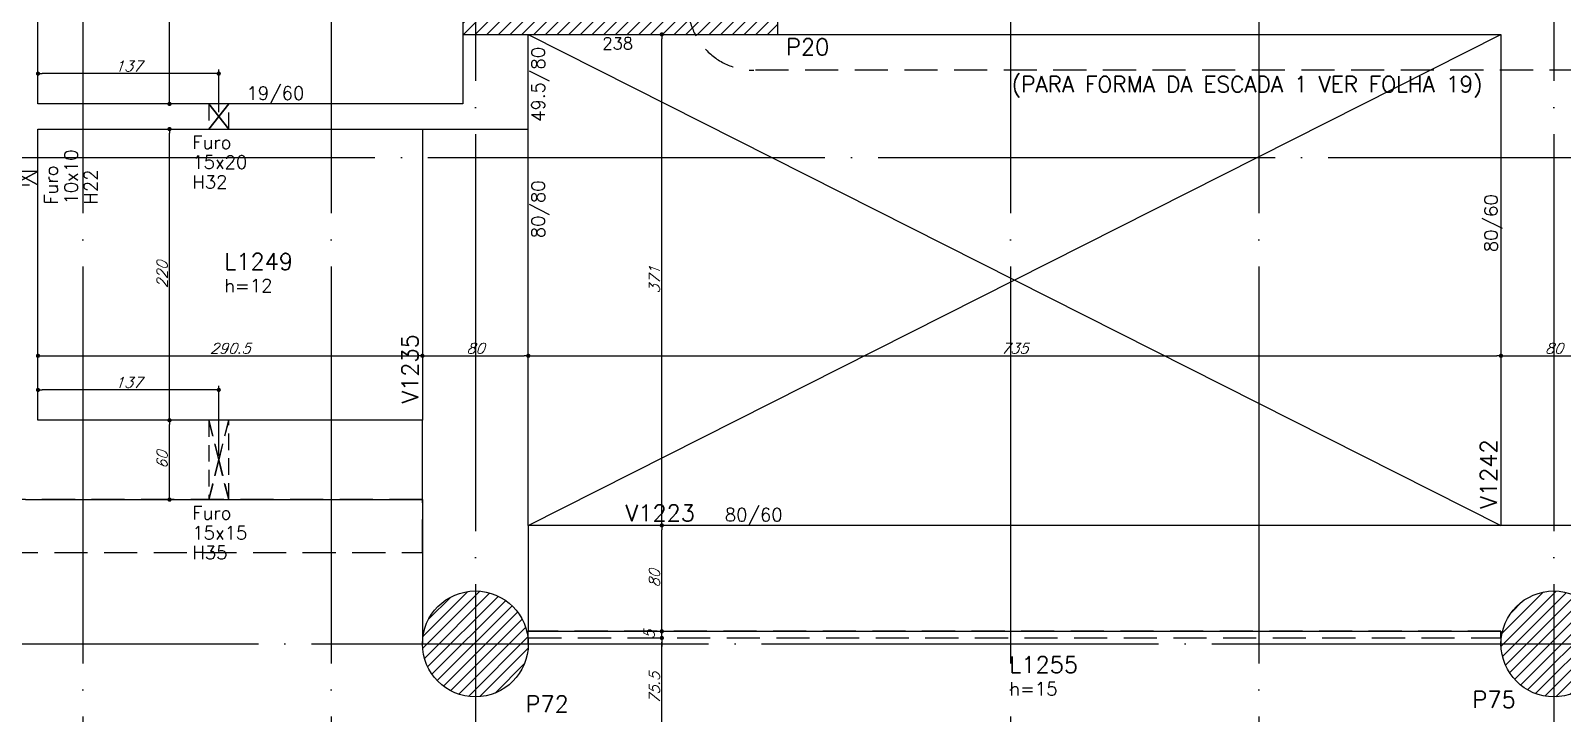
# Model space of a CAD drawing. Extents: x -4228 to 5417, y -2048 to 2452.
# Drawn here: x -546 to 612, y -537 to -21 of the extents above; entities that cross this region are included whole.
import ezdxf
from ezdxf.enums import TextEntityAlignment as Align

# ---------------------------------------------------------------- set-up
doc = ezdxf.new("R2010")
doc.units = 0
doc.header["$LTSCALE"] = 50
doc.header["$MEASUREMENT"] = 0
for name, pattern in [('DASHED', [0.75, 0.5, -0.25]), ('EIXO', [6.8, 6, -0.4, 0, -0.4]), ('HIDDEN', [0.375, 0.25, -0.125])]:
    doc.linetypes.add(name, pattern=pattern)
doc.layers.get('0').update_dxf_attribs({"linetype": 'CONTINUOUS'})
doc.layers.get('DEFPOINTS').update_dxf_attribs({"linetype": 'CONTINUOUS'})
for name, color, linetype in [('242', 3, 'CONTINUOUS'), ('71', 6, 'CONTINUOUS'), ('F-AUX-RED', 1, 'CONTINUOUS'), ('F-COTAS', 106, 'CONTINUOUS'), ('F-COTAS-FUROS', 50, 'CONTINUOUS'), ('F-EIXO', 12, 'EIXO'), ('F-FURO-PAREDE', 2, 'HIDDEN'), ('F-FURO-PAREDE-TEXTOS', 2, 'CONTINUOUS'), ('F-LAJES', 3, 'CONTINUOUS'), ('F-LAJES-DIM', 2, 'CONTINUOUS'), ('F-LAJES-NOME', 4, 'CONTINUOUS'), ('F-PILARES-DIM', 172, 'CONTINUOUS'), ('F-PILARES-HACH', 174, 'CONTINUOUS'), ('F-PILARES-NOME', 170, 'CONTINUOUS'), ('F-PILARES-S', 170, 'CONTINUOUS'), ('F-TEXTO', 6, 'CONTINUOUS'), ('F-VIGAS', 3, 'CONTINUOUS'), ('F-VIGAS-DIM', 2, 'CONTINUOUS'), ('F-VIGAS-NOME', 4, 'CONTINUOUS'), ('F-VÃO', 1, 'CONTINUOUS')]:
    doc.layers.add(name, color=color, linetype=linetype)
doc.styles.add('CP-TEXT-INCL', font='simplex.shx', dxfattribs={"oblique": 20})
doc.styles.add('CP-TEXTO', font='simplex.shx')
doc.styles.add('MCP', font='simplex.shx')
doc.styles.add('ROMANS', font='simplex.shx')
doc.dimstyles.new('CP-COTAS-50', dxfattribs={"dimscale": 0.64, "dimtxt": 12.5, "dimasz": 5, "dimexe": 5, "dimexo": 5, "dimgap": 2.5, "dimtad": 1, "dimdec": 1, "dimdsep": 46, "dimtxsty": 'CP-TEXT-INCL', "dimblk1": 'DOT', "dimblk2": 'DOT', "dimsah": 1, "dimcen": 9, "dimclrd": 256, "dimclre": 256, "dimclrt": 256, "dimadec": 0, "dimazin": 0, "dimtfac": 1, "dimtdec": 1, "dimtmove": 2, "dimatfit": 3, "dimldrblk": 'DOT', "dimfxl": 0, "dimtolj": 1, "dimarcsym": 0})

# ---------------------------------------------------------------- blocks, each defined once
blk = doc.blocks.new('*U26')
at = {"layer": 'F-EIXO'}
blk.add_line((0, 0), (7285, 0), dxfattribs=at)
at = {"layer": 'F-TEXTO', "style": 'ROMANS'}
blk.add_attdef('EIXO', text='', height=17.5, dxfattribs=at).set_placement((-28.2072, 0), align=Align.MIDDLE_CENTER)
blk = doc.blocks.new('*U27')
at = {"layer": 'F-EIXO'}
blk.add_line((0, 0), (7197, 0), dxfattribs=at)
at = {"layer": 'F-TEXTO', "style": 'ROMANS'}
blk.add_attdef('EIXO', text='', height=17.5, dxfattribs=at).set_placement((-28.2072, 0), align=Align.MIDDLE_CENTER)
blk = doc.blocks.new('*U15')
at = {"layer": 'F-EIXO'}
blk.add_line((0, 0), (0, -2655), dxfattribs=at)
at = {"layer": 'F-TEXTO', "style": 'ROMANS'}
blk.add_attdef('EIXO', text='', height=17.5, rotation=360, dxfattribs=at).set_placement((0, 28.2), align=Align.MIDDLE_CENTER)
blk = doc.blocks.new('*U19')
at = {"layer": 'F-EIXO'}
blk.add_line((0, 0), (0, -2655), dxfattribs=at)
at = {"layer": 'F-TEXTO', "style": 'ROMANS'}
blk.add_attdef('EIXO', text='', height=17.5, rotation=360, dxfattribs=at).set_placement((0, 28.2), align=Align.MIDDLE_CENTER)
blk = doc.blocks.new('*U20')
at = {"layer": 'F-EIXO'}
blk.add_line((0, 0), (0, -2755), dxfattribs=at)
at = {"layer": 'F-TEXTO', "style": 'ROMANS'}
blk.add_attdef('EIXO', text='', height=17.5, rotation=360, dxfattribs=at).set_placement((0, 28.2072), align=Align.MIDDLE_CENTER)
blk = doc.blocks.new('*U21')
at = {"layer": 'F-EIXO'}
blk.add_line((0, 0), (0, -2655), dxfattribs=at)
at = {"layer": 'F-TEXTO', "style": 'ROMANS'}
blk.add_attdef('EIXO', text='', height=17.5, rotation=360, dxfattribs=at).set_placement((0, 28.2), align=Align.MIDDLE_CENTER)
blk = doc.blocks.new('*U24')
at = {"layer": 'F-EIXO'}
blk.add_line((0, 0), (0, -2655), dxfattribs=at)
at = {"layer": 'F-TEXTO', "style": 'ROMANS'}
blk.add_attdef('EIXO', text='', height=17.5, rotation=360, dxfattribs=at).set_placement((0, 28.2), align=Align.MIDDLE_CENTER)
blk = doc.blocks.new('*U25')
at = {"layer": 'F-EIXO'}
blk.add_line((0, 0), (0, -2755), dxfattribs=at)
at = {"layer": 'F-TEXTO', "style": 'ROMANS'}
blk.add_attdef('EIXO', text='', height=17.5, rotation=360, dxfattribs=at).set_placement((0, 28.2072), align=Align.MIDDLE_CENTER)
blk = doc.blocks.new('_DOT')
at = {"color": 0, "linetype": 'ByBlock'}
blk.add_line((-0.5, 0), (-1, 0), dxfattribs=at)
at = {"color": 0, "linetype": 'ByBlock', "const_width": 0.5}
blk.add_lwpolyline([(-0.25, 0, 1), (0.25, 0, 1)], format="xyb", close=True, dxfattribs=at)
blk = doc.blocks.new('*D52')
at = {"layer": 'DEFPOINTS', "color": 0, "linetype": 'Continuous', "transparency": 16777216}
for p in [(-3490, -415.5), (3259.5, -555.5), (3259.5, -687.9)]:
    blk.add_point(p, dxfattribs=at)
at = {"layer": 'F-COTAS', "linetype": 'Continuous', "lineweight": -2, "transparency": 16777216}
for p, q in [((-3490, -418.7), (-3490, -691.1)), ((3259.5, -558.7), (3259.5, -691.1)), ((-3486.8, -687.9), (3256.3, -687.9))]:
    blk.add_line(p, q, dxfattribs=at)
at = {"layer": 'F-COTAS', "linetype": 'Continuous', "lineweight": -2, "transparency": 16777216, "xscale": 3.2, "yscale": 3.2, "zscale": 3.2, "rotation": 180}
blk.add_blockref('_DOT', (-3490, -687.9), dxfattribs=at)
at = {"layer": 'F-COTAS', "linetype": 'Continuous', "lineweight": -2, "transparency": 16777216, "xscale": 3.2, "yscale": 3.2, "zscale": 3.2}
blk.add_blockref('_DOT', (3259.5, -687.9), dxfattribs=at)
at = {"layer": 'F-COTAS', "linetype": 'Continuous', "transparency": 16777216, "insert": (-115.2, -682.3), "char_height": 8, "attachment_point": 5, "style": 'CP-TEXT-INCL'}
blk.add_mtext('\\A1;6749.5', dxfattribs=at)
blk = doc.blocks.new('*D353')
at = {"layer": 'DEFPOINTS', "color": 0, "linetype": 'Continuous', "transparency": 16777216}
for p in [(-68.6, -480), (-68.6, -480), (-68.6, -555.5)]:
    blk.add_point(p, dxfattribs=at)
at = {"layer": 'F-COTAS', "linetype": 'Continuous', "lineweight": -2, "transparency": 16777216}
blk.add_line((-68.6, -552.3), (-68.6, -483.2), dxfattribs=at)
at = {"layer": 'F-COTAS', "linetype": 'Continuous', "lineweight": -2, "transparency": 16777216, "xscale": 3.2, "yscale": 3.2, "zscale": 3.2}
for p, rotation in [((-68.6, -480), 90), ((-68.6, -555.5), 270)]:
    blk.add_blockref('_DOT', p, dxfattribs=dict(at, rotation=rotation))
at = {"layer": 'F-COTAS', "linetype": 'Continuous', "transparency": 16777216, "insert": (-74.2, -517.8), "char_height": 8, "attachment_point": 5, "rotation": 90, "style": 'CP-TEXT-INCL'}
blk.add_mtext('\\A1;75.5', dxfattribs=at)
blk = doc.blocks.new('*D354')
at = {"layer": 'DEFPOINTS', "color": 0, "linetype": 'Continuous', "transparency": 16777216}
for p in [(-68.6, -475), (-68.6, -475), (-68.6, -480)]:
    blk.add_point(p, dxfattribs=at)
at = {"layer": 'F-COTAS', "linetype": 'Continuous', "lineweight": -2, "transparency": 16777216}
for p, q in [((-68.6, -471.8), (-68.6, -468.6)), ((-68.6, -480), (-68.6, -475)), ((-68.6, -483.2), (-68.6, -486.4))]:
    blk.add_line(p, q, dxfattribs=at)
at = {"layer": 'F-COTAS', "linetype": 'Continuous', "lineweight": -2, "transparency": 16777216, "xscale": 3.2, "yscale": 3.2, "zscale": 3.2}
for p, rotation in [((-68.6, -475), 270), ((-68.6, -480), 90)]:
    blk.add_blockref('_DOT', p, dxfattribs=dict(at, rotation=rotation))
at = {"layer": 'F-COTAS', "linetype": 'Continuous', "transparency": 16777216, "insert": (-78.2, -477.5), "char_height": 8, "attachment_point": 5, "rotation": 90, "style": 'CP-TEXT-INCL'}
blk.add_mtext('\\A1;5', dxfattribs=at)
blk = doc.blocks.new('*D355')
at = {"layer": 'DEFPOINTS', "color": 0, "linetype": 'Continuous', "transparency": 16777216}
for p in [(-68.6, -395), (-68.6, -395), (-68.6, -475)]:
    blk.add_point(p, dxfattribs=at)
at = {"layer": 'F-COTAS', "linetype": 'Continuous', "lineweight": -2, "transparency": 16777216}
blk.add_line((-68.6, -471.8), (-68.6, -398.2), dxfattribs=at)
at = {"layer": 'F-COTAS', "linetype": 'Continuous', "lineweight": -2, "transparency": 16777216, "xscale": 3.2, "yscale": 3.2, "zscale": 3.2}
for p, rotation in [((-68.6, -395), 90), ((-68.6, -475), 270)]:
    blk.add_blockref('_DOT', p, dxfattribs=dict(at, rotation=rotation))
at = {"layer": 'F-COTAS', "linetype": 'Continuous', "transparency": 16777216, "insert": (-74.2, -435), "char_height": 8, "attachment_point": 5, "rotation": 90, "style": 'CP-TEXT-INCL'}
blk.add_mtext('\\A1;80', dxfattribs=at)
blk = doc.blocks.new('*D356')
at = {"layer": 'DEFPOINTS', "color": 0, "linetype": 'Continuous', "transparency": 16777216}
for p in [(-68.6, -24), (-68.6, -24), (-68.6, -395)]:
    blk.add_point(p, dxfattribs=at)
at = {"layer": 'F-COTAS', "linetype": 'Continuous', "lineweight": -2, "transparency": 16777216}
blk.add_line((-68.6, -391.8), (-68.6, -27.2), dxfattribs=at)
at = {"layer": 'F-COTAS', "linetype": 'Continuous', "lineweight": -2, "transparency": 16777216, "xscale": 3.2, "yscale": 3.2, "zscale": 3.2}
for p, rotation in [((-68.6, -24), 90), ((-68.6, -395), 270)]:
    blk.add_blockref('_DOT', p, dxfattribs=dict(at, rotation=rotation))
at = {"layer": 'F-COTAS', "linetype": 'Continuous', "transparency": 16777216, "insert": (-74.2, -209.5), "char_height": 8, "attachment_point": 5, "rotation": 90, "style": 'CP-TEXT-INCL'}
blk.add_mtext('\\A1;371', dxfattribs=at)
blk = doc.blocks.new('*D361')
at = {"layer": 'DEFPOINTS', "color": 0, "linetype": 'Continuous', "transparency": 16777216}
for p in [(-440.6, -315.5), (-440.6, -315.5), (-440.6, -375.5)]:
    blk.add_point(p, dxfattribs=at)
at = {"layer": 'F-COTAS', "linetype": 'Continuous', "lineweight": -2, "transparency": 16777216}
blk.add_line((-440.6, -372.3), (-440.6, -318.7), dxfattribs=at)
at = {"layer": 'F-COTAS', "linetype": 'Continuous', "lineweight": -2, "transparency": 16777216, "xscale": 3.2, "yscale": 3.2, "zscale": 3.2}
for p, rotation in [((-440.6, -315.5), 90), ((-440.6, -375.5), 270)]:
    blk.add_blockref('_DOT', p, dxfattribs=dict(at, rotation=rotation))
at = {"layer": 'F-COTAS', "linetype": 'Continuous', "transparency": 16777216, "insert": (-446.2, -345.5), "char_height": 8, "attachment_point": 5, "rotation": 90, "style": 'CP-TEXT-INCL'}
blk.add_mtext('\\A1;60', dxfattribs=at)
blk = doc.blocks.new('*D362')
at = {"layer": 'DEFPOINTS', "color": 0, "linetype": 'Continuous', "transparency": 16777216}
for p in [(-440.6, -95.5), (-440.6, -95.5), (-440.6, -315.5)]:
    blk.add_point(p, dxfattribs=at)
at = {"layer": 'F-COTAS', "linetype": 'Continuous', "lineweight": -2, "transparency": 16777216}
blk.add_line((-440.6, -312.3), (-440.6, -98.7), dxfattribs=at)
at = {"layer": 'F-COTAS', "linetype": 'Continuous', "lineweight": -2, "transparency": 16777216, "xscale": 3.2, "yscale": 3.2, "zscale": 3.2}
for p, rotation in [((-440.6, -95.5), 90), ((-440.6, -315.5), 270)]:
    blk.add_blockref('_DOT', p, dxfattribs=dict(at, rotation=rotation))
at = {"layer": 'F-COTAS', "linetype": 'Continuous', "transparency": 16777216, "insert": (-446.2, -205.5), "char_height": 8, "attachment_point": 5, "rotation": 90, "style": 'CP-TEXT-INCL'}
blk.add_mtext('\\A1;220', dxfattribs=at)
blk = doc.blocks.new('*D363')
at = {"layer": 'DEFPOINTS', "color": 0, "linetype": 'Continuous', "transparency": 16777216}
for p in [(-440.6, 474.5), (-440.6, 474.5), (-440.6, -76.5)]:
    blk.add_point(p, dxfattribs=at)
at = {"layer": 'F-COTAS', "linetype": 'Continuous', "lineweight": -2, "transparency": 16777216}
blk.add_line((-440.6, -73.3), (-440.6, 471.3), dxfattribs=at)
at = {"layer": 'F-COTAS', "linetype": 'Continuous', "lineweight": -2, "transparency": 16777216, "xscale": 3.2, "yscale": 3.2, "zscale": 3.2}
for p, rotation in [((-440.6, 474.5), 90), ((-440.6, -76.5), 270)]:
    blk.add_blockref('_DOT', p, dxfattribs=dict(at, rotation=rotation))
at = {"layer": 'F-COTAS', "linetype": 'Continuous', "transparency": 16777216, "insert": (-446.2, 199), "char_height": 8, "attachment_point": 5, "rotation": 90, "style": 'CP-TEXT-INCL'}
blk.add_mtext('\\A1;551', dxfattribs=at)
blk = doc.blocks.new('*D401')
at = {"layer": 'DEFPOINTS', "color": 0, "linetype": 'Continuous', "transparency": 16777216}
for p in [(-540, -266.8), (-249.5, -266.8), (-249.5, -266.8)]:
    blk.add_point(p, dxfattribs=at)
at = {"layer": 'F-COTAS', "linetype": 'Continuous', "lineweight": -2, "transparency": 16777216}
blk.add_line((-536.8, -266.8), (-252.7, -266.8), dxfattribs=at)
at = {"layer": 'F-COTAS', "linetype": 'Continuous', "lineweight": -2, "transparency": 16777216, "xscale": 3.2, "yscale": 3.2, "zscale": 3.2, "rotation": 180}
blk.add_blockref('_DOT', (-540, -266.8), dxfattribs=at)
at = {"layer": 'F-COTAS', "linetype": 'Continuous', "lineweight": -2, "transparency": 16777216, "xscale": 3.2, "yscale": 3.2, "zscale": 3.2}
blk.add_blockref('_DOT', (-249.5, -266.8), dxfattribs=at)
at = {"layer": 'F-COTAS', "linetype": 'Continuous', "transparency": 16777216, "insert": (-394.8, -261.2), "char_height": 8, "attachment_point": 5, "style": 'CP-TEXT-INCL'}
blk.add_mtext('\\A1;290.5', dxfattribs=at)
blk = doc.blocks.new('*D402')
at = {"layer": 'DEFPOINTS', "color": 0, "linetype": 'Continuous', "transparency": 16777216}
for p in [(-249.5, -266.8), (-169.5, -266.8), (-169.5, -266.8)]:
    blk.add_point(p, dxfattribs=at)
at = {"layer": 'F-COTAS', "linetype": 'Continuous', "lineweight": -2, "transparency": 16777216}
blk.add_line((-246.3, -266.8), (-172.7, -266.8), dxfattribs=at)
at = {"layer": 'F-COTAS', "linetype": 'Continuous', "lineweight": -2, "transparency": 16777216, "xscale": 3.2, "yscale": 3.2, "zscale": 3.2, "rotation": 180}
blk.add_blockref('_DOT', (-249.5, -266.8), dxfattribs=at)
at = {"layer": 'F-COTAS', "linetype": 'Continuous', "lineweight": -2, "transparency": 16777216, "xscale": 3.2, "yscale": 3.2, "zscale": 3.2}
blk.add_blockref('_DOT', (-169.5, -266.8), dxfattribs=at)
at = {"layer": 'F-COTAS', "linetype": 'Continuous', "transparency": 16777216, "insert": (-209.5, -261.2), "char_height": 8, "attachment_point": 5, "style": 'CP-TEXT-INCL'}
blk.add_mtext('\\A1;80', dxfattribs=at)
blk = doc.blocks.new('*D403')
at = {"layer": 'DEFPOINTS', "color": 0, "linetype": 'Continuous', "transparency": 16777216}
for p in [(-169.5, -266.8), (565.5, -266.8), (565.5, -266.8)]:
    blk.add_point(p, dxfattribs=at)
at = {"layer": 'F-COTAS', "linetype": 'Continuous', "lineweight": -2, "transparency": 16777216}
blk.add_line((-166.3, -266.8), (562.3, -266.8), dxfattribs=at)
at = {"layer": 'F-COTAS', "linetype": 'Continuous', "lineweight": -2, "transparency": 16777216, "xscale": 3.2, "yscale": 3.2, "zscale": 3.2, "rotation": 180}
blk.add_blockref('_DOT', (-169.5, -266.8), dxfattribs=at)
at = {"layer": 'F-COTAS', "linetype": 'Continuous', "lineweight": -2, "transparency": 16777216, "xscale": 3.2, "yscale": 3.2, "zscale": 3.2}
blk.add_blockref('_DOT', (565.5, -266.8), dxfattribs=at)
at = {"layer": 'F-COTAS', "linetype": 'Continuous', "transparency": 16777216, "insert": (198, -261.2), "char_height": 8, "attachment_point": 5, "style": 'CP-TEXT-INCL'}
blk.add_mtext('\\A1;735', dxfattribs=at)
blk = doc.blocks.new('*D404')
at = {"layer": 'DEFPOINTS', "color": 0, "linetype": 'Continuous', "transparency": 16777216}
for p in [(565.5, -266.8), (645.5, -266.8), (645.5, -266.8)]:
    blk.add_point(p, dxfattribs=at)
at = {"layer": 'F-COTAS', "linetype": 'Continuous', "lineweight": -2, "transparency": 16777216}
blk.add_line((568.7, -266.8), (642.3, -266.8), dxfattribs=at)
at = {"layer": 'F-COTAS', "linetype": 'Continuous', "lineweight": -2, "transparency": 16777216, "xscale": 3.2, "yscale": 3.2, "zscale": 3.2, "rotation": 180}
blk.add_blockref('_DOT', (565.5, -266.8), dxfattribs=at)
at = {"layer": 'F-COTAS', "linetype": 'Continuous', "lineweight": -2, "transparency": 16777216, "xscale": 3.2, "yscale": 3.2, "zscale": 3.2}
blk.add_blockref('_DOT', (645.5, -266.8), dxfattribs=at)
at = {"layer": 'F-COTAS', "linetype": 'Continuous', "transparency": 16777216, "insert": (605.5, -261.2), "char_height": 8, "attachment_point": 5, "style": 'CP-TEXT-INCL'}
blk.add_mtext('\\A1;80', dxfattribs=at)
blk = doc.blocks.new('*D463')
at = {"layer": 'DEFPOINTS', "color": 0, "linetype": 'Continuous', "transparency": 16777216}
for p in [(-540, -292.6), (-540, -303.5), (-403.4, -345.5)]:
    blk.add_point(p, dxfattribs=at)
at = {"layer": 'F-COTAS-FUROS', "linetype": 'Continuous', "lineweight": -2, "transparency": 16777216}
for p, q in [((-540, -300.3), (-540, -289.4)), ((-406.6, -292.6), (-536.8, -292.6)), ((-403.4, -342.3), (-403.4, -289.4))]:
    blk.add_line(p, q, dxfattribs=at)
at = {"layer": 'F-COTAS-FUROS', "linetype": 'Continuous', "lineweight": -2, "transparency": 16777216, "xscale": 3.2, "yscale": 3.2, "zscale": 3.2, "rotation": 180}
blk.add_blockref('_DOT', (-540, -292.6), dxfattribs=at)
at = {"layer": 'F-COTAS-FUROS', "linetype": 'Continuous', "lineweight": -2, "transparency": 16777216, "xscale": 3.2, "yscale": 3.2, "zscale": 3.2}
blk.add_blockref('_DOT', (-403.4, -292.6), dxfattribs=at)
at = {"layer": 'F-COTAS-FUROS', "linetype": 'Continuous', "transparency": 16777216, "insert": (-471.7, -287), "char_height": 8, "attachment_point": 5, "style": 'CP-TEXT-INCL'}
blk.add_mtext('\\A1;137', dxfattribs=at)
blk = doc.blocks.new('*D465')
at = {"layer": 'DEFPOINTS', "color": 0, "linetype": 'Continuous', "transparency": 16777216}
for p in [(-540, -53.6), (-540, -60.2), (-403.4, -86)]:
    blk.add_point(p, dxfattribs=at)
at = {"layer": 'F-COTAS-FUROS', "linetype": 'Continuous', "lineweight": -2, "transparency": 16777216}
for p, q in [((-540, -57), (-540, -50.4)), ((-406.6, -53.6), (-536.8, -53.6)), ((-403.4, -82.8), (-403.4, -50.4))]:
    blk.add_line(p, q, dxfattribs=at)
at = {"layer": 'F-COTAS-FUROS', "linetype": 'Continuous', "lineweight": -2, "transparency": 16777216, "xscale": 3.2, "yscale": 3.2, "zscale": 3.2, "rotation": 180}
blk.add_blockref('_DOT', (-540, -53.6), dxfattribs=at)
at = {"layer": 'F-COTAS-FUROS', "linetype": 'Continuous', "lineweight": -2, "transparency": 16777216, "xscale": 3.2, "yscale": 3.2, "zscale": 3.2}
blk.add_blockref('_DOT', (-403.4, -53.6), dxfattribs=at)
at = {"layer": 'F-COTAS-FUROS', "linetype": 'Continuous', "transparency": 16777216, "insert": (-471.7, -48), "char_height": 8, "attachment_point": 5, "style": 'CP-TEXT-INCL'}
blk.add_mtext('\\A1;137', dxfattribs=at)

msp = doc.modelspace()

# ---------------------------------------------------------------- hatches: boundary and pattern name
at = {"layer": 'F-PILARES-HACH', "linetype": 'Continuous'}
h = msp.add_hatch(dxfattribs=at)
h.set_pattern_fill('ANSI31', color=256, scale=50, style=0)
h.paths.add_polyline_path([(19, -24), (19, 493.5), (0, 493.5), (0, 0), (-219, 0), (-219, -24)], flags=16)
h = msp.add_hatch(dxfattribs=at)
h.set_pattern_fill('ANSI31', color=256, scale=50)
edge = h.paths.add_edge_path()
edge.add_arc((-209.5, -484.5), 40, 0, 360)
h = msp.add_hatch(dxfattribs=at)
h.set_pattern_fill('ANSI31', color=256, scale=50)
edge = h.paths.add_edge_path()
edge.add_arc((605.5, -484.5), 40, 0, 360)

# ---------------------------------------------------------------- linework, layer by layer
at = {"layer": '242', "linetype": 'Continuous'}
for p, q in [((-209.5, -484.5), (-209.5, -484.5)), ((605.5, -484.5), (605.5, -484.5))]:
    msp.add_line(p, q, dxfattribs=at)
at = {"layer": '71', "color": 1, "linetype": 'DASHED'}
for p, q in [((-249.5, -375.5), (-3450, -375.5)), ((-249.5, -415.5), (-249.5, -375.5)), ((-3490, -415.5), (-249.5, -415.5)), ((-169.5, -480), (-169.5, -475)), ((565.5, -475), (-169.5, -475)), ((-169.5, -480), (565.5, -480)), ((565.5, -480), (565.5, -475))]:
    msp.add_line(p, q, dxfattribs=at)
at = {"layer": 'F-AUX-RED', "color": 4, "linetype": 'DASHED'}
msp.add_lwpolyline([(1.038, 377.176), (627.224, 377.176, -0.41421356), (677.224, 327.176), (677.224, -1.113, -0.41421356), (627.224, -51.113), (1.038, -51.113, -0.41421356), (-48.962, -1.113), (-48.962, 327.176, -0.41421356)], format="xyb", close=True, dxfattribs=at)
at = {"layer": 'F-FURO-PAREDE'}
for points in [[(-403.4, -86), (-410.9, -95.5), (-395.9, -95.5), (-403.4, -86), (-395.9, -95.5), (-395.9, -76.5), (-403.4, -86), (-395.9, -76.5), (-410.9, -76.5), (-403.4, -86), (-410.9, -76.5), (-410.9, -95.5), (-403.4, -86)], [(-549.5, -132.545), (-540, -137.545), (-540, -127.545), (-549.5, -132.545), (-540, -127.545), (-559, -127.545), (-549.5, -132.545), (-559, -127.545), (-559, -137.545), (-549.5, -132.545), (-559, -137.545), (-540, -137.545), (-549.5, -132.545)], [(-403.4, -345.5), (-410.9, -375.5), (-395.9, -375.5), (-403.4, -345.5), (-395.9, -375.5), (-395.9, -315.5), (-403.4, -345.5), (-395.9, -315.5), (-410.9, -315.5), (-403.4, -345.5), (-410.9, -315.5), (-410.9, -375.5), (-403.4, -345.5)]]:
    msp.add_lwpolyline(points, dxfattribs=at)
at = {"layer": 'F-LAJES', "linetype": 'Continuous'}
for p, q in [((-209.5, -524.5), (-209.5, -555.5)), ((605.5, -524.5), (605.5, -555.5))]:
    msp.add_line(p, q, dxfattribs=at)
at = {"layer": 'F-PILARES-S', "linetype": 'Continuous'}
msp.add_lwpolyline([(19, -24), (19, 493.5), (0, 493.5), (0, 0), (-219, 0), (-219, -24), (19, -24)], dxfattribs=at)
for centre in [(-209.5, -484.5), (605.5, -484.5)]:
    msp.add_circle(centre, 40, dxfattribs=at)
at = {"layer": 'F-VIGAS'}
for points in [[(-540, -76.5), (-540, 164.5)], [(-219, -24), (-219, -76.5)], [(-169.5, -86), (-169.5, -24)], [(19, -24), (565.5, -24)], [(565.5, -24), (565.5, -171)], [(-219, -76.5), (-540, -76.5)], [(-169.5, -345.5), (-169.5, -86)], [(-540, -315.5), (-540, -95.5)], [(-540, -95.5), (-169.5, -95.5)], [(-249.5, -95.5), (-249.5, -315.5)], [(565.5, -171), (565.5, -395)], [(-249.5, -315.5), (-540, -315.5)], [(-249.5, -375.5), (-249.5, -315.5)], [(-169.5, -395), (-169.5, -345.5)], [(-549.5, -375.5), (-249.5, -375.5)], [(-249.5, -375.5), (-249.5, -435)], [(565.5, -395), (-169.5, -395)], [(-169.5, -395), (-169.5, -475)], [(645.5, -395), (565.5, -395)], [(-249.5, -435), (-249.5, -484.5)], [(-169.5, -484.5), (-169.5, -475)], [(-169.5, -475), (565.5, -475)], [(565.5, -475), (565.5, -484.5)]]:
    msp.add_lwpolyline(points, dxfattribs=at)
at = {"layer": 'F-VÃO'}
for p, q in [((-169.5, -395), (565.5, -24)), ((-169.5, -24), (565.5, -395))]:
    msp.add_line(p, q, dxfattribs=at)

# ---------------------------------------------------------------- block references
at = {"layer": 'F-EIXO', "linetype": 'Continuous'}
for name, p in [('*U25', (-209.5, 1941.357)), ('*U20', (605.5, 1941.357)), ('*U19', (-506, 1841.357)), ('*U24', (-318.5, 1841.357)), ('*U15', (195, 1841.357)), ('*U21', (382.5, 1841.357)), ('*U27', (-3646.32, -117)), ('*U26', (-3734.274, -484.5))]:
    msp.add_blockref(name, p, dxfattribs=at)

# ---------------------------------------------------------------- texts
at = {"layer": 'F-FURO-PAREDE-TEXTOS', "linetype": 'Continuous', "style": 'MCP'}
for s, p in [('Furo', (-423.4, -110.5)), ('15x20', (-423.4, -125.5)), ('H32', (-423.4, -140.5)), ('Furo', (-423.4, -390.5)), ('15x15', (-423.4, -405.5)), ('H35', (-423.4, -420.5))]:
    msp.add_text(s, height=10, dxfattribs=at).set_placement(p)
for s, p in [('10x10', (-510, -152.545)), ('Furo', (-525, -152.545)), ('H22', (-495, -152.545))]:
    msp.add_text(s, height=10, rotation=90, dxfattribs=at).set_placement(p)
at = {"layer": 'F-LAJES-DIM', "linetype": 'Continuous', "style": 'MCP'}
for s, p in [('h=12', (-399.241, -218.847)), ('h=15', (193.978, -523.449))]:
    msp.add_text(s, height=10, dxfattribs=at).set_placement(p)
at = {"layer": 'F-LAJES-NOME', "linetype": 'Continuous', "style": 'MCP'}
for s, p in [('L1249', (-399.241, -201.847)), ('L1255', (193.978, -506.449))]:
    msp.add_text(s, height=12.5, dxfattribs=at).set_placement(p)
at = {"layer": 'F-PILARES-DIM', "linetype": 'Continuous', "style": 'MCP'}
msp.add_text('238', height=9, dxfattribs=at).set_placement((-113.5, -35.25))
at = {"layer": 'F-PILARES-NOME', "linetype": 'Continuous', "style": 'MCP'}
for s, p in [('P20', (25.25, -39.625)), ('P75', (543.968, -532.822)), ('P72', (-171.587, -536.156))]:
    msp.add_text(s, height=12.5, dxfattribs=at).set_placement(p)
at = {"layer": 'F-TEXTO', "color": 3, "insert": (59.972, -55.627), "char_height": 12, "width": 687.52044, "attachment_point": 1, "style": 'CP-TEXTO'}
msp.add_mtext('\\pi135.76022;(PARA FORMA DA ESCADA 1 VER FOLHA 19)', dxfattribs=at)
at = {"layer": 'F-VIGAS-DIM', "linetype": 'Continuous', "style": 'MCP'}
for s, p in [('49.5/80', (-157, -90)), ('80/80', (-157, -177.979)), ('80/60', (562.96, -188.463))]:
    msp.add_text(s, height=10, rotation=90, dxfattribs=at).set_placement(p)
for s, p in [('19/60', (-382.447, -73.375)), ('80/60', (-21.025, -391.875))]:
    msp.add_text(s, height=10, dxfattribs=at).set_placement(p)
at = {"layer": 'F-VIGAS-NOME', "linetype": 'Continuous', "style": 'MCP'}
for s, p in [('V1235', (-252.625, -303)), ('V1242', (562.375, -382.5))]:
    msp.add_text(s, height=12.5, rotation=90, dxfattribs=at).set_placement(p)
msp.add_text('V1223', height=12.5, dxfattribs=at).set_placement((-96.025, -391.875))

# ---------------------------------------------------------------- dimensions: what is measured, and where the dimension line sits
at = {"layer": 'F-COTAS', "linetype": 'Continuous'}
for base, p1, p2, angle, picture, middle in [((-440.593, 474.5), (-440.593, -76.5), (-440.593, 474.5), 270, '*D363', (-446.193, 199)), ((-68.573, -24), (-68.573, -395), (-68.573, -24), 270, '*D356', (-74.173, -209.5)), ((-440.593, -95.5), (-440.593, -315.5), (-440.593, -95.5), 270, '*D362', (-446.193, -205.5)), ((-249.5, -266.794), (-540, -266.794), (-249.5, -266.794), 180, '*D401', (-394.75, -261.194)), ((-169.5, -266.794), (-249.5, -266.794), (-169.5, -266.794), 180, '*D402', (-209.5, -261.194)), ((565.5, -266.794), (-169.5, -266.794), (565.5, -266.794), 180, '*D403', (198, -261.194)), ((645.5, -266.794), (565.5, -266.794), (645.5, -266.794), 180, '*D404', (605.5, -261.194)), ((-440.593, -315.5), (-440.593, -375.5), (-440.593, -315.5), 270, '*D361', (-446.193, -345.5)), ((-68.573, -395), (-68.573, -475), (-68.573, -395), 270, '*D355', (-74.173, -435)), ((-68.573, -475), (-68.573, -480), (-68.573, -475), 270, '*D354', (-78.173, -477.5))]:
    dim = msp.add_linear_dim(base=base, p1=p1, p2=p2, angle=angle, dimstyle='CP-COTAS-50', override={"dimfxl": 7.5}, dxfattribs=at)
    dim.commit()
    dim.dimension.update_dxf_attribs({"geometry": picture, "text_midpoint": middle})
dim = msp.add_linear_dim(base=(3259.5, -687.899), p1=(-3490, -415.5), p2=(3259.5, -555.5), dimstyle='CP-COTAS-50', dxfattribs=at)
dim.commit()
dim.dimension.update_dxf_attribs({"geometry": '*D52', "text_midpoint": (-115.25, -682.299)})
dim = msp.add_aligned_dim(p1=(-68.573, -555.5), p2=(-68.573, -480), distance=0, dimstyle='CP-COTAS-50', override={"dimfxl": 7.5}, dxfattribs=at)
dim.commit()
dim.dimension.update_dxf_attribs({"geometry": '*D353', "text_midpoint": (-74.173, -517.75)})
at = {"layer": 'F-COTAS-FUROS', "linetype": 'Continuous'}
for base, p1, p2, picture, middle in [((-540, -53.559), (-403.4, -86), (-540, -60.223), '*D465', (-471.7, -47.959)), ((-540, -292.624), (-403.4, -345.5), (-540, -303.519), '*D463', (-471.7, -287.024))]:
    dim = msp.add_linear_dim(base=base, p1=p1, p2=p2, dimstyle='CP-COTAS-50', override={"dimdec": 0, "dimfxl": 7.5}, dxfattribs=at)
    dim.commit()
    dim.dimension.update_dxf_attribs({"geometry": picture, "text_midpoint": middle})

doc.saveas('drawing.dxf')
